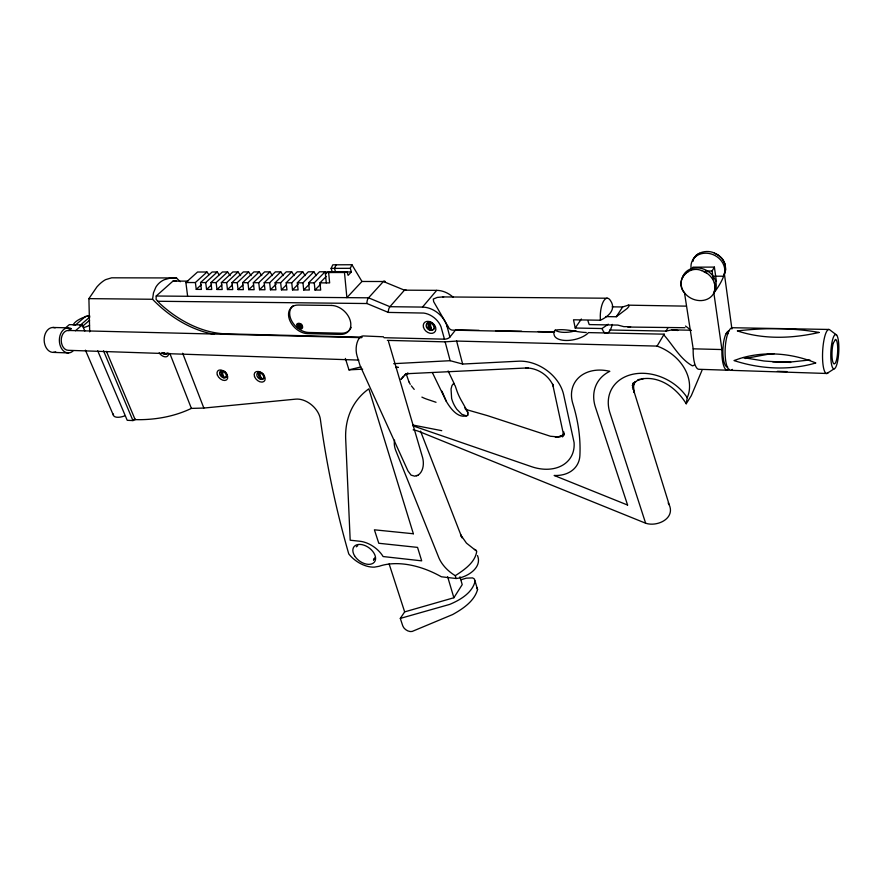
<?xml version="1.0" encoding="UTF-8"?>
<svg xmlns="http://www.w3.org/2000/svg" width="883" height="883" viewBox="0 0 883 883"><rect width="100%" height="100%" fill="white"/><g stroke="black" fill="none" stroke-linecap="round" stroke-linejoin="round"><path stroke-width="1.32" d="M586.246 332.494C576.036 332.251 565.926 328.344 555.197 330.165L553.575 332.129L554.248 335.275A18.786 8.94 -12.4 0 0 568.188 340.441A18.786 8.94 -12.4 0 0 587.515 333.619L588.442 332.604L664.159 334.171L664.115 335.198C673.122 345.43 680.385 359.204 692.404 365.838A17.583 6.921 84.4 0 0 694.148 365.076M563.807 433.078L563.685 435.308L552.626 384.05L553.453 386.346C549.049 375.463 537.615 367.847 525.871 367.957L528.288 367.891L409.778 373.575L405.142 374.403L408.145 373.134L405.209 374.646M213.995 334.216A94.58 63.995 47.9 0 1 152.56 299.271L153.499 292.748L155.849 287.185A34.448 25.11 48.5 0 1 164.293 279.734L170.033 278.112L176.501 277.957A92.472 63.995 48.5 0 0 180.253 281.732M475.164 581.014C472.449 592.879 460.142 600.01 449.635 604.425L400.308 618.398L402.747 625.848A6.578 4.062 33.7 0 0 412.129 631.455L452.67 614.535C462.791 608.862 474.348 601.279 477.571 589.524L474.436 579.06L472.637 577.901L466.334 578.155L461.047 579.723M563.873 431.964L562.482 436.897L564.105 433.917M729.259 369.282A21.313 6.302 -87.4 0 1 721.919 349.547L713.872 293.013C718.045 283.642 710.683 273.41 701.643 270.606M701.643 270.606C688.199 264.768 674.17 281.423 684.513 292.869A17.671 14.868 26.5 0 0 713.861 293.035L715.175 287.99L714.413 282.582M387.361 340.385L445.131 341.853L456.632 341.07L657.084 346.092A43.035 33.885 28.3 0 1 687.228 397.703L686.212 403.763L691.29 395.683L702.029 370.253M607.294 298.222L442.791 296.92L437.273 297.428L433.288 299.05L433.674 301.688L448.895 328.034A16.578 7.737 -89.1 0 0 452.758 330.143L553.674 332.24L554.016 331.555M350.275 268.311L351.931 264.734L332.803 264.823L331.125 268.377L332.24 271.986L351.368 271.942L350.275 268.311L331.125 268.377M336.147 264.812L334.48 268.366L335.584 271.975M713.872 293.013C724.215 279.249 733.95 260.375 712.537 252.295C705.009 249.878 694.623 252.935 692.747 261.368L693.276 259.216L696.378 255.11L699.468 253.3M89.691 331.887L88.907 298.631L96.92 286.909A34.26 16.049 -66.4 0 1 105.574 279.657L111.666 277.814L176.501 277.957M373.465 560.021L374.359 558.453M713.221 278.973L712.095 271.026L714.38 267.096L692.923 267.174L691.146 270.088M657.084 346.092L664.159 334.171M609.667 329.999L665.981 331.103L668.056 327.626M400.308 618.398L404.657 611.875L453.873 597.747L462.217 584.623L459.944 576.765M605.694 316.6L616.279 316.754L622.658 306.964L628.31 305.165L685.65 306.136M600.396 320.231L600.274 315.904A17.572 6.523 -88.3 0 1 603.928 300.584A17.572 6.523 -88.3 0 1 610.484 300.617C616.775 309.657 607.901 316.809 600.396 320.231L573.509 319.801L575.208 328.023L581.367 319.017M373.564 559.844L375.12 557.681M384.006 337.703L444.458 339.171A4.194 1.954 -15.1 0 0 449.9 337.085L455.661 329.856L479.028 330.341M449.9 337.085L447.162 326.688L447.681 326.048M403.509 376.169L400.959 379.315L406.103 373.951M362.019 337.163L226.015 333.84A94.448 63.995 48 0 1 159.9 303.597L156.081 299.337L156.214 296.015L368.542 297.825L389.922 306.699L422.493 307.085L436.699 290.352A21.744 16.512 40.5 0 1 453.255 297.306M368.542 297.825L383.399 281.511A4.161 1.711 -78.6 0 1 385.352 282.251M436.699 290.352L404.469 290.176L383.399 281.511L361.964 281.478L346.887 297.648L344.48 272.505L347.008 271.732L348.101 275.375L351.368 271.942M326.302 273.686L325.11 271.776L314.26 282.858L314.988 290.032L320.606 284.249M314.988 290.032L320.684 290.066L319.955 282.869L326.257 276.39M316.28 275.595L313.884 271.798L302.957 282.825L303.697 289.966L309.337 289.999L308.597 282.847L319.48 271.787L325.11 271.776M303.697 289.966L309.348 284.216M305.176 275.595L302.748 271.821L291.754 282.803L292.505 289.9L298.2 284.183M292.505 289.9L298.09 289.933L297.339 282.814L308.299 271.809L313.884 271.798M294.171 275.606L291.721 271.843L280.651 282.77L281.423 289.845L286.191 285.099M281.423 289.845L286.953 289.878L286.191 282.781L297.229 271.832L302.748 271.821M283.266 275.606L280.794 271.865L269.646 282.748L270.43 289.779L275.915 289.812L275.132 282.759L286.247 271.854L291.721 271.843M270.43 289.779L276.191 284.105M134.889 418.663L132.947 420.573L127.218 420.308L97.737 350.838M272.461 275.617L269.966 271.887L258.752 282.715L259.547 289.723L264.381 285.021M259.547 289.723L264.977 289.756L264.194 282.726L275.364 271.876L280.794 271.865M261.743 275.617L259.238 271.898L247.946 282.681L248.752 289.657L253.62 284.977M248.752 289.657L254.138 289.69L253.344 282.703L264.591 271.887L269.966 271.887M251.125 275.617L248.598 271.92L237.251 282.659L238.068 289.602L242.957 284.944M238.068 289.602L243.399 289.635L242.593 282.67L253.907 271.909L259.238 271.898M240.606 275.628L238.057 271.942L226.644 282.626L227.472 289.547L232.384 284.9M227.472 289.547L232.759 289.569L231.931 282.648L243.311 271.931L248.598 271.92M230.176 275.628L227.604 271.964L216.136 282.604L216.975 289.492L221.92 284.867M216.975 289.492L222.207 289.514L221.379 282.615L232.825 271.953L238.057 271.942M219.194 274.723L217.251 271.986L205.717 282.582L206.567 289.425L211.534 284.823M206.567 289.425L211.754 289.458L210.916 282.593L222.417 271.975L227.604 271.964M208.94 274.723L206.986 272.008L195.386 282.549L196.247 289.37L201.247 284.79M196.247 289.37L201.39 289.403L200.54 282.56L212.108 271.997L217.251 271.986M187.637 296.28L185.883 282.527L197.538 272.019L206.986 272.008M156.214 296.015L172.98 281.103L176.434 281.158M75.441 330.75L82.229 324.922L84.834 331.004M82.362 326.467L89.569 320.264M79.889 325.54L89.911 316.931M72.958 351.07A12.55 8.874 89.2 0 1 59.47 342.273A12.55 8.874 89.2 0 1 70.32 328.211L71.181 328.697L68.962 330.595L68.079 330.452A9.934 7.031 89.2 0 0 61.236 340.595A9.934 7.031 89.2 0 0 68.521 350.319L358.862 360.098M75 325.43L85.055 316.842A5.916 4.106 88.5 0 1 88.157 316.224L89.713 315.871A12.66 4.834 -20.6 0 0 86.733 316.456M65.662 327.759L69.338 324.635L82.229 324.922M356.302 546.82L357.77 545.683M563.133 434.866L561.014 436.357L563.895 434.767L558.409 436.776L561.158 436.445L555.319 437.151L557.725 436.864L550.44 436.257L487.571 415.672L465.407 409.337M417.968 475.231C423.454 471.61 424.16 463.707 422.67 457.824L388.487 341.445M575.208 328.023L602.007 328.531L608.288 324.204M665.981 331.103L671.996 329.867L690.981 330.231M639.391 379.249L637.647 380.396L643.475 378.498L640.959 379.028C659.789 375.496 676.853 388.421 686.212 403.763M834.126 368.807L826.93 373.487L730.782 370.33M639.115 379.425L632.813 383.52L635.683 381.655L632.261 385.617L634.513 382.858L632.493 387.494L633.795 384.304L633.166 389.524L633.409 386.434L634.369 392.714L633.608 390.131L669.226 504.8C675.396 518.729 656.941 527.107 645.628 523.211L419.524 431.666A25.055 17.439 36.8 0 0 413.134 429.866M616.279 316.754L627.283 308.399L628.773 306.655L629.126 305.551L628.31 305.165M477.493 555.562C482.637 567.879 466.721 577.537 456.114 578.508L455.286 575.683C464.138 569.921 475.231 562.504 476.743 551.279L466.456 543.122L460.529 534.701L461.997 537.835L420.507 431.103M688.387 271.534C680.053 274.955 679.049 286.401 684.502 292.836L693.188 348.818A21.093 6.611 -87.5 0 0 699.237 369.293L727.603 370.22M416.423 475.97L418.399 475.021M456.114 578.508L441.357 576.776A72.737 45.486 33.4 0 0 379.061 566.301L374.37 567.14A24.139 15.441 36.1 0 1 348.763 553.928C336.048 509.8 326.589 464.734 320.363 419.237A19.382 13.002 40.8 0 0 295.761 399.138L203.841 408.056L191.39 408.399A254.867 158.697 50.5 0 1 139.558 419.69L135.165 419.646L132.947 420.573L103.521 350.805M575.837 330.573L573.718 331.246A18.852 8.885 -12.5 0 1 556.334 330.893L555.197 330.165M331.169 271.765L328.619 272.527L329.646 282.902L319.955 282.869M326.291 282.891L325.253 272.538L327.814 271.776L347.008 271.732M345.374 358.432L348.962 369.856L360.926 366.931M745.12 358.509L768.453 354.182A90.927 82.616 -29 0 1 774.369 353.63M809.91 359.977L792.448 361.82A95.761 33.201 6.8 0 1 763.983 360.992L743.011 357.549M588.001 321.07L589.226 324.58L617.835 325.087L623.828 326.655L630.605 326.666M684.998 327.714L627.747 327.041M393.697 363.675L450.153 360.694L462.637 364.05L519.336 361.158A37.77 28.466 34.1 0 1 563.674 394.811L574.071 442.471A40.949 30.154 32.8 0 1 531.456 466.643L412.891 425.816M348.962 369.856L362.67 369.16M395.595 367.471L398.343 367.339A35.199 25.166 38.5 0 0 395.926 367.56M705.362 271.037L712.095 271.026M325.253 272.538L344.48 272.505M714.215 276.202L723.442 276.202A17.373 14.779 26 0 0 709.358 253.531A17.373 14.779 26 0 0 691.378 269.955M172.98 281.103L187.891 281.125M185.883 282.527L195.386 282.549M200.54 282.56L205.717 282.582M210.916 282.593L216.136 282.604M221.379 282.615L226.644 282.626M231.931 282.648L237.251 282.659M242.593 282.67L247.946 282.681M253.344 282.703L258.752 282.715M264.194 282.726L269.646 282.748M275.132 282.759L280.651 282.77M286.191 282.781L291.754 282.803M297.339 282.814L302.957 282.825M308.597 282.847L314.26 282.858M88.907 298.631L152.56 299.271M157.505 301.258L366.964 303.531L388.332 312.416L423.785 313.068A17.936 13.388 40.3 0 1 441.003 326.743L444.458 339.171M612.151 306.854L622.658 306.964M828.817 329.458L732.261 327.725A21.335 6.258 -87.3 0 0 725.109 352.361A21.335 6.258 -87.3 0 0 732.437 369.392M726.179 333.52L728.32 333.564M495.529 330.684L521.643 331.224M538.144 331.566L554.645 331.909M52.859 327.472L68.024 327.825M68.609 328.631L71.181 328.697M68.079 330.452L361.677 337.67M693.188 348.818L721.919 349.547M786.941 371.6L777.404 371.324M53.444 352.394L68.576 352.924M671.996 329.867L677.868 330.485M442.791 296.92L443.652 296.997M412.913 425.043L441.732 430.672M383.476 336.798L363.068 335.926A13.046 6.832 -88.7 0 0 357.074 342.725A13.046 6.832 -88.7 0 0 357.041 355.838L359.999 365.441L408.012 471.014L411.059 475.131L414.701 476.169A12.296 6.932 86.1 0 0 416.456 475.429M436.036 402.284L426.886 399.204A34.415 25.166 38.6 0 1 421.897 397.107M474.414 549.381L475.948 549.999M714.347 253.178L717.989 254.944L722.338 259.039M703.497 271.511L707.195 273.322M432.394 372.637L446.268 401.268C450.352 408.354 458.52 419.513 467.714 415.275L467.56 411.588L462.195 402.008A38.786 18.355 51 0 1 457.052 391.279L455.175 385.728L453.564 383.476L451.964 385.573L451.047 389.006L451.632 398.487A38.488 34.305 5.1 0 0 456.82 409.259L461.787 414.27L466.522 415.926L467.714 415.275L467.946 412.405L464.734 407.725M836.609 335.032A17.174 3.929 -87 0 0 830.804 356.401A17.174 3.929 -87 0 0 837.073 363.586A17.174 3.929 -87 0 0 836.609 335.032L830.119 330.121A22.053 5.155 -87 0 0 822.614 352.085A22.053 5.155 -87 0 0 828.298 372.505M164.569 354.171L163.189 352.703M165.827 354.215L164.437 352.747M224.834 377.814L223.002 375.242L222.439 371.368M300.971 327.571L300.165 326.357A2.859 1.6 -89.7 0 1 300.021 325.926L299.823 324.072L300.584 326.401M411.312 385.838L414.204 389.392M408.972 381.886L406.279 374.105M351.931 264.734L361.964 281.478M668.155 503.012L669.226 504.8M722.338 259.039L725.042 264.061L725.771 269.403L724.457 274.403L731.919 329.006M409.039 382.03L410.264 384.326M222.218 376.301L223.531 377.758L221.136 371.313L222.218 376.301A3.962 2.594 43.6 0 1 220.849 374.701M446.268 401.268L441.975 391.191M448.123 370.97L454.326 383.928M602.007 328.531L603.232 331.125A17.572 6.523 -88.3 0 0 612.261 324.414M85.43 350.165L113.41 415.275M106.468 351.401L135.165 419.646M169.823 353.41L191.39 408.399M182.649 353.233L203.841 408.056M476.93 587.857L477.571 589.524M261.357 377.24L262.13 379.425L260.353 376.809L259.812 372.88M645.628 523.211L609.689 412.063A44.702 34.558 27.7 0 1 634.005 374.006A44.702 34.558 27.7 0 1 687.228 397.703M389.127 563.939L404.657 611.875M447.637 576.731L453.873 597.747M445.131 341.853L450.153 360.694M456.632 341.07L462.637 364.05M714.38 267.096L716.422 281.633M405.981 289.977A4.172 1.656 -78.4 0 0 404.469 290.154L389.922 306.699A4.238 1.711 -78.1 0 0 388.354 312.405M366.975 303.52A4.216 1.766 -78.3 0 1 368.542 297.803M422.493 307.085A22.108 16.534 40.3 0 1 447.162 326.688M685.506 326.048A41.976 33.709 27.8 0 1 690.992 330.518M727.713 366.964A18.024 5.331 -87.4 0 1 722.912 349.458L723.265 344.734A18.024 5.331 -87.4 0 1 728.95 330.948M394.58 440.12A25.055 17.439 36.8 0 0 395.551 449.977L439.017 558.166A30.861 20.486 33.1 0 0 455.286 575.683M682.382 278.079A17.638 14.856 26.5 0 1 704.226 269.315A17.638 14.856 26.5 0 1 714.932 291.147M772.757 361.864A86.567 6.81 3 0 1 790.76 362.449M168.465 353.123A6.258 3.985 45.1 0 1 165.342 356.842A6.258 3.985 45.1 0 1 159.172 352.814M167.207 352.725A3.94 2.506 45.1 0 1 165.971 354.193L164.404 354.138A3.94 2.506 45.1 0 1 161.964 352.549M166.578 353.619A3.929 2.506 45.2 0 1 165.838 353.708M164.15 353.222A3.929 2.506 45.2 0 1 163.322 352.67M220.209 372.99A3.962 2.594 43.6 0 1 222.615 370.683A3.962 2.594 43.6 0 1 226.6 373.807A3.962 2.594 43.6 0 1 225.573 377.207M257.461 373.73A4.018 2.682 42.9 0 1 260.86 372.405A4.018 2.682 42.9 0 1 264.282 376.235A4.018 2.682 42.9 0 1 262.063 378.884M261.18 378.73A4.018 2.682 42.9 0 1 260.275 378.365M429.624 329.293A4.393 3.289 40.2 0 1 428.663 328.675M427.847 327.88A4.393 3.289 40.2 0 1 427.217 326.964M426.82 325.982A4.393 3.289 40.2 0 1 428.972 322.295A4.393 3.289 40.2 0 1 433.917 324.823A4.393 3.289 40.2 0 1 433.454 329.37M89.514 325.374A12.66 4.834 -20.6 0 1 83.322 327.648M73.201 325.021A12.66 4.834 -20.6 0 1 85.706 316.743M124.481 415.959A10.331 4.536 -21.4 0 1 113.399 414.028M55.728 351.887A12.472 8.929 89 0 1 44.15 340.187A12.472 8.929 89 0 1 55.176 327.858M293.156 305.75A16.645 11.711 43.9 0 0 292.107 321.666A16.645 11.711 43.9 0 0 308.719 332.472L341.555 333.222A16.821 12.053 43.1 0 0 351.202 327.35M302.052 325.551A2.097 1.468 43.7 0 1 300.452 327.24M299.977 327.052A2.097 1.468 43.7 0 1 299.127 326.379M298.807 325.948A2.097 1.468 43.7 0 1 299.304 323.763A2.097 1.468 43.7 0 1 301.843 325.076M833.243 343.233L832.669 345.838A12.241 2.804 -87 0 0 833.375 363.266A12.241 2.804 -87 0 0 837.537 353.542A12.241 2.804 -87 0 0 835.406 339.458L833.243 343.233M297.118 324.083L296.887 324.668A3.333 2.329 43.7 0 0 298.454 328.112L299.171 328.586A3.333 2.329 43.7 0 0 302.516 327.825A3.333 2.329 43.7 0 0 300.772 323.984A3.333 2.329 43.7 0 0 297.118 324.083M739.877 358.509L734.016 360.562C760.164 369.127 789.292 370.761 815.826 362.968C791.896 353.167 764.733 350.75 739.877 358.509M819.06 332.461C792.206 338.597 763.762 339.646 737.349 330.904C764.402 327.77 792.206 327.648 819.06 332.461M299.447 324.017L299.017 324.072A2.097 1.468 43.7 0 0 298.311 325.772A2.097 1.468 43.7 0 0 300.165 327.538L301.059 327.56A2.097 1.468 43.7 0 0 301.765 325.849A2.097 1.468 43.7 0 0 299.911 324.083L299.447 324.017M429.094 322.891L428.134 323.001A4.404 3.289 40.2 0 0 426.29 326.611A4.404 3.289 40.2 0 0 430.12 330.319L432.107 330.363A4.404 3.289 40.2 0 0 433.972 326.754A4.404 3.289 40.2 0 0 430.131 323.035L429.094 322.891M221.754 371.246L220.982 371.335A3.962 2.594 43.6 0 0 219.845 374.436A3.962 2.594 43.6 0 0 223.366 377.725L224.988 377.803A3.962 2.594 43.6 0 0 226.147 374.69A3.962 2.594 43.6 0 0 222.615 371.401L221.754 371.246M259.105 372.758L258.3 372.836A4.018 2.682 42.9 0 0 257.052 375.981A4.018 2.682 42.9 0 0 260.606 379.337L262.295 379.403A4.018 2.682 42.9 0 0 263.553 376.257A4.018 2.682 42.9 0 0 259.988 372.902L259.105 372.758M331.423 305.441L298.266 305.043A16.656 11.7 43.9 0 0 289.304 319.105A16.656 11.7 43.9 0 0 307.615 333.642L340.474 334.414A16.843 12.053 43.1 0 0 350.121 320.176A16.843 12.053 43.1 0 0 331.423 305.441M413.365 533.762L374.403 529.811L378.785 543.266L417.549 547.394L421.688 560.848L383.112 556.544A22.759 14.459 35.9 0 0 359.767 541.235L350.187 540.219L345.695 439.215A109.691 76.512 35.5 0 1 368.84 388.829L413.365 533.762M627.592 505.054L554.149 475.462A35.508 26.082 32.1 0 0 579.888 455.518A189.9 135.033 38.4 0 0 572.846 403.663A38.444 29.547 30.1 0 1 609.811 371.324A44.514 34.415 28.6 0 0 595.186 406.445L627.592 505.054M260.783 379.359L259.006 376.754L258.465 372.825L260.783 379.359M300.253 327.549L299.447 326.346A2.859 1.6 -89.7 0 1 299.304 325.915L299.105 324.061L300.253 327.549M430.33 330.352L428.763 327.361L428.332 322.979L430.33 330.352M431.919 330.385L430.352 327.394L429.922 323.001L431.919 330.385M354.524 555.705A12.759 8.124 36 0 0 374.215 562.283A12.759 8.124 36 0 0 363.906 545.153A12.759 8.124 36 0 0 354.524 555.705M423.454 327.218A6.998 5.232 40.2 0 0 434.017 332.659A6.998 5.232 40.2 0 0 431.224 322.207A6.998 5.232 40.2 0 0 423.454 327.218M217.35 374.977A6.302 4.117 43.6 0 0 226.556 379.878A6.302 4.117 43.6 0 0 223.178 370.75A6.302 4.117 43.6 0 0 217.35 374.977M254.503 376.533A6.391 4.26 42.9 0 0 263.907 381.522A6.391 4.26 42.9 0 0 260.64 372.262A6.391 4.26 42.9 0 0 254.503 376.533"/></g></svg>
